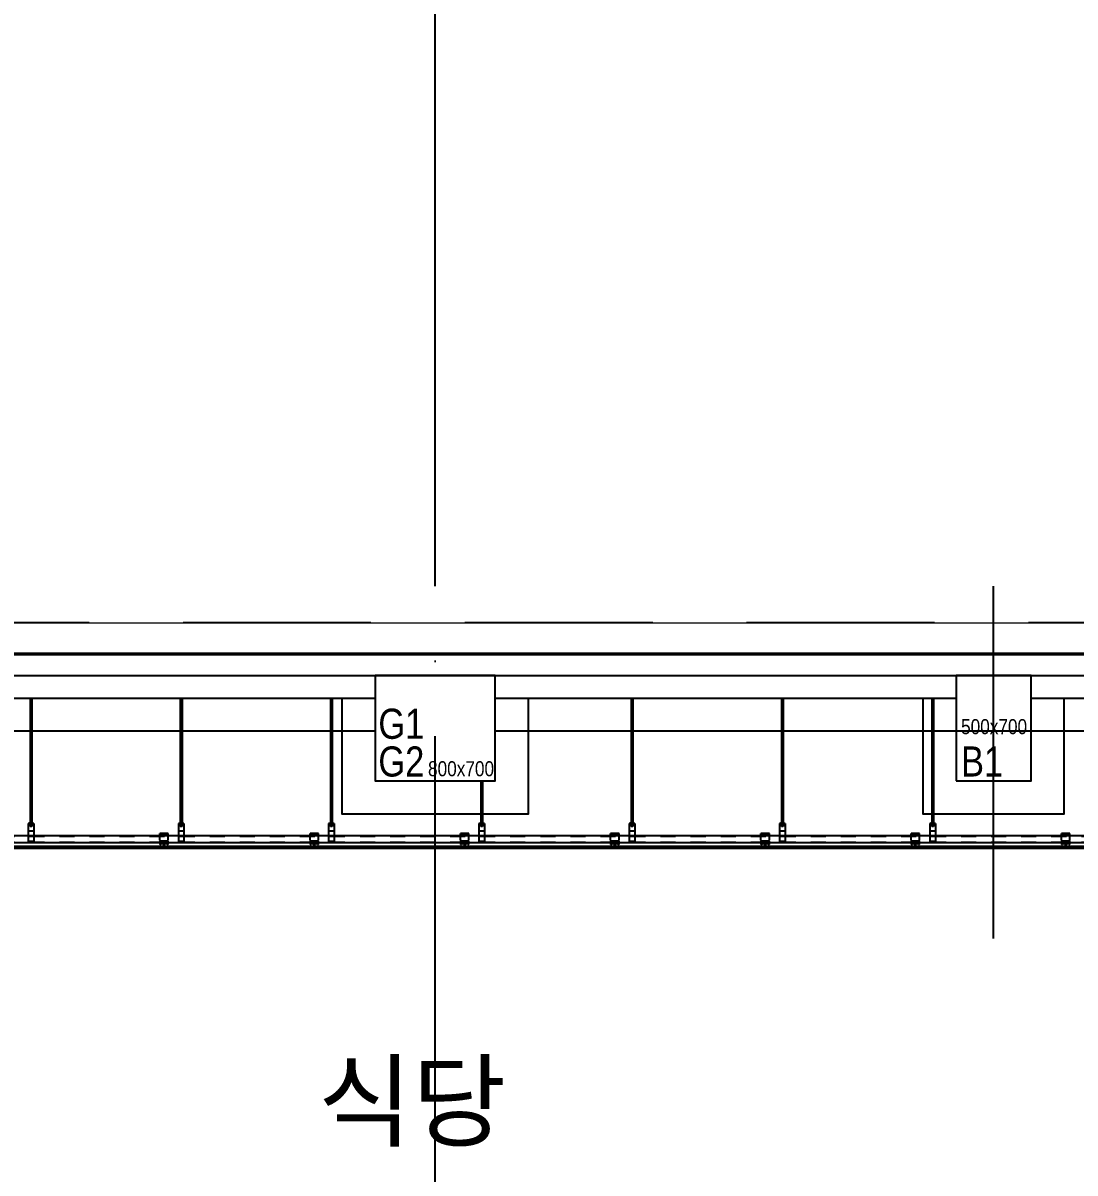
# Model space of a CAD drawing. Header units: millimetres. Extents: x 4754612 to 5801174, y 2368242 to 2777223.
# Drawn here: x 4913973 to 4920973, y 2462084 to 2469736 of the extents above; entities that cross this region are included whole.
import ezdxf
from ezdxf.enums import TextEntityAlignment as Align

# ---------------------------------------------------------------- set-up
doc = ezdxf.new("R2010")
doc.units = ezdxf.units.MM
doc.header["$LTSCALE"] = 1000
for name, pattern in [('03 단지-0902$0$HIDDEN', [0.375, 0.25, -0.125]), ('CEN', [6.2, 6, -0.1, 0, -0.1]), ('HIDDEN', [2, 1, -1])]:
    doc.linetypes.add(name, pattern=pattern)
doc.layers.get('DEFPOINTS').update_dxf_attribs({"color": 151})
for name, color, linetype in [('8', 8, 'Continuous'), ('A-중심선', 10, 'CEN'), ('CON', 2, 'Continuous'), ('ELE-2', 4, 'Continuous'), ('FIN', 40, 'Continuous'), ('INS', 251, 'Continuous')]:
    doc.layers.add(name, color=color, linetype=linetype)
doc.layers.add('Guide-line', color=151, linetype='Continuous', plot=False)
doc.layers.add('t 기둥입면선', color=253, linetype='Continuous', lineweight=9)
doc.styles.add('A.NARROW', font='ARIALN.TTF')
doc.styles.add('돋움', font='')
doc.styles.get('돋움').set_extended_font_data('Dotum')

# ---------------------------------------------------------------- blocks, each defined once
blk = doc.blocks.new('A$C40F063BF')
at = {"layer": 'CON'}
blk.add_lwpolyline([(-250, -700), (250, -700), (250, 0), (-250, 0)], close=True, dxfattribs=at)
at = {"layer": 'DEFPOINTS', "style": 'A.NARROW'}
for s, height, p in [('500x700', 100, (-216.7, -339.9, 0)), ('B1', 200, (-216.7, -571.6, 0))]:
    blk.add_text(s, height=height, dxfattribs=at).set_placement(p, align=Align.MIDDLE_LEFT)
blk = doc.blocks.new('A$C169C7E02')
at = {"layer": 'CON'}
blk.add_lwpolyline([(0, 0), (0, -700), (800, -700), (800, -400), (800, -400), (800, 0)], close=True, dxfattribs=at)
at = {"layer": 'DEFPOINTS', "style": 'A.NARROW'}
for s, height, p in [('G1', 200, (22.1, -320.6, 0)), ('G2', 200, (22.1, -571.6, 0)), ('800x700', 100, (352.5, -619.7, 0))]:
    blk.add_text(s, height=height, dxfattribs=at).set_placement(p, align=Align.MIDDLE_LEFT)

msp = doc.modelspace()

# ---------------------------------------------------------------- linework, layer by layer
at = {"layer": '8'}
for p, q in [((4914020.025, 2465243.44), (4914020.025, 2464414.69)), ((4914031.275, 2465243.44), (4914031.275, 2464414.69)), ((4915020.025, 2465243.44), (4915020.025, 2464414.69)), ((4915031.275, 2465243.44), (4915031.275, 2464414.69)), ((4916020.025, 2465243.44), (4916020.025, 2464414.69)), ((4916031.275, 2465243.44), (4916031.275, 2464414.69)), ((4918020.025, 2465243.44), (4918020.025, 2464414.69)), ((4918031.275, 2465243.44), (4918031.275, 2464414.69)), ((4919020.025, 2465243.44), (4919020.025, 2464414.69)), ((4919031.275, 2465243.44), (4919031.275, 2464414.69)), ((4920020.025, 2465243.44), (4920020.025, 2464414.69)), ((4920031.275, 2465243.44), (4920031.275, 2464414.69)), ((4917020.025, 2464693.44), (4917020.025, 2464414.69)), ((4917031.275, 2464693.44), (4917031.275, 2464414.69)), ((4914031.275, 2464417.19), (4914020.025, 2464417.19)), ((4915031.275, 2464417.19), (4915020.025, 2464417.19)), ((4916031.275, 2464417.19), (4916020.025, 2464417.19)), ((4917031.275, 2464417.19), (4917020.025, 2464417.19)), ((4918031.275, 2464417.19), (4918020.025, 2464417.19)), ((4919031.275, 2464417.19), (4919020.025, 2464417.19)), ((4920031.275, 2464417.19), (4920020.025, 2464417.19)), ((4914006.9, 2464408.44), (4914006.9, 2464289.69)), ((4914044.4, 2464408.44), (4914006.9, 2464408.44)), ((4914044.4, 2464404.69), (4914006.9, 2464404.69)), ((4914044.4, 2464358.44), (4914006.9, 2464358.44)), ((4914036.9, 2464412.19), (4914014.4, 2464412.19)), ((4914014.4, 2464412.19), (4914014.4, 2464408.44)), ((4914014.4, 2464404.69), (4914014.4, 2464400.94)), ((4914036.9, 2464400.94), (4914014.4, 2464400.94)), ((4914018.15, 2464412.19), (4914018.15, 2464408.44)), ((4914018.15, 2464404.69), (4914018.15, 2464400.94)), ((4914031.275, 2464414.69), (4914020.025, 2464414.69)), ((4914020.025, 2464400.94), (4914020.025, 2464389.69)), ((4914031.275, 2464399.69), (4914020.025, 2464399.69)), ((4914031.275, 2464397.19), (4914020.025, 2464397.19)), ((4914031.275, 2464394.69), (4914020.025, 2464394.69)), ((4914031.275, 2464392.19), (4914020.025, 2464392.19)), ((4914031.275, 2464392.19), (4914020.025, 2464392.19)), ((4914031.275, 2464389.69), (4914020.025, 2464389.69)), ((4914031.275, 2464400.94), (4914031.275, 2464389.69)), ((4914033.15, 2464412.19), (4914033.15, 2464408.44)), ((4914033.15, 2464404.69), (4914033.15, 2464400.94)), ((4914036.9, 2464412.19), (4914036.9, 2464408.44)), ((4914036.9, 2464404.69), (4914036.9, 2464400.94)), ((4914044.4, 2464408.44), (4914044.4, 2464289.69)), ((4914939.651, 2464342.19), (4914883.401, 2464342.19)), ((4914883.401, 2464298.44), (4914883.401, 2464342.19)), ((4914939.651, 2464339.69), (4914883.401, 2464339.69)), ((4914892.151, 2464336.858), (4914892.151, 2464342.19)), ((4914907.151, 2464336.858), (4914907.151, 2464342.19)), ((4914915.901, 2464336.858), (4914915.901, 2464342.19)), ((4914930.901, 2464336.858), (4914930.901, 2464342.19)), ((4914939.651, 2464298.44), (4914939.651, 2464342.19)), ((4915006.9, 2464408.44), (4915006.9, 2464289.69)), ((4915044.4, 2464408.44), (4915006.9, 2464408.44)), ((4915044.4, 2464404.69), (4915006.9, 2464404.69)), ((4915044.4, 2464358.44), (4915006.9, 2464358.44)), ((4915036.9, 2464412.19), (4915014.4, 2464412.19)), ((4915014.4, 2464412.19), (4915014.4, 2464408.44)), ((4915014.4, 2464404.69), (4915014.4, 2464400.94)), ((4915036.9, 2464400.94), (4915014.4, 2464400.94)), ((4915018.15, 2464412.19), (4915018.15, 2464408.44)), ((4915018.15, 2464404.69), (4915018.15, 2464400.94)), ((4915031.275, 2464414.69), (4915020.025, 2464414.69)), ((4915020.025, 2464400.94), (4915020.025, 2464389.69)), ((4915031.275, 2464399.69), (4915020.025, 2464399.69)), ((4915031.275, 2464397.19), (4915020.025, 2464397.19)), ((4915031.275, 2464394.69), (4915020.025, 2464394.69)), ((4915031.275, 2464392.19), (4915020.025, 2464392.19)), ((4915031.275, 2464392.19), (4915020.025, 2464392.19)), ((4915031.275, 2464389.69), (4915020.025, 2464389.69)), ((4915031.275, 2464400.94), (4915031.275, 2464389.69)), ((4915033.15, 2464412.19), (4915033.15, 2464408.44)), ((4915033.15, 2464404.69), (4915033.15, 2464400.94)), ((4915036.9, 2464412.19), (4915036.9, 2464408.44)), ((4915036.9, 2464404.69), (4915036.9, 2464400.94)), ((4915044.4, 2464408.44), (4915044.4, 2464289.69)), ((4915939.651, 2464342.19), (4915883.401, 2464342.19)), ((4915883.401, 2464298.44), (4915883.401, 2464342.19)), ((4915939.651, 2464339.69), (4915883.401, 2464339.69)), ((4915892.151, 2464336.858), (4915892.151, 2464342.19)), ((4915907.151, 2464336.858), (4915907.151, 2464342.19)), ((4915915.901, 2464336.858), (4915915.901, 2464342.19)), ((4915930.901, 2464336.858), (4915930.901, 2464342.19)), ((4915939.651, 2464298.44), (4915939.651, 2464342.19)), ((4916006.9, 2464408.44), (4916006.9, 2464289.69)), ((4916044.4, 2464408.44), (4916006.9, 2464408.44)), ((4916044.4, 2464404.69), (4916006.9, 2464404.69)), ((4916044.4, 2464358.44), (4916006.9, 2464358.44)), ((4916036.9, 2464412.19), (4916014.4, 2464412.19)), ((4916014.4, 2464412.19), (4916014.4, 2464408.44)), ((4916014.4, 2464404.69), (4916014.4, 2464400.94)), ((4916036.9, 2464400.94), (4916014.4, 2464400.94)), ((4916018.15, 2464412.19), (4916018.15, 2464408.44)), ((4916018.15, 2464404.69), (4916018.15, 2464400.94)), ((4916031.275, 2464414.69), (4916020.025, 2464414.69)), ((4916020.025, 2464400.94), (4916020.025, 2464389.69)), ((4916031.275, 2464399.69), (4916020.025, 2464399.69)), ((4916031.275, 2464397.19), (4916020.025, 2464397.19)), ((4916031.275, 2464394.69), (4916020.025, 2464394.69)), ((4916031.275, 2464392.19), (4916020.025, 2464392.19)), ((4916031.275, 2464392.19), (4916020.025, 2464392.19)), ((4916031.275, 2464389.69), (4916020.025, 2464389.69)), ((4916031.275, 2464400.94), (4916031.275, 2464389.69)), ((4916033.15, 2464412.19), (4916033.15, 2464408.44)), ((4916033.15, 2464404.69), (4916033.15, 2464400.94)), ((4916036.9, 2464412.19), (4916036.9, 2464408.44)), ((4916036.9, 2464404.69), (4916036.9, 2464400.94)), ((4916044.4, 2464408.44), (4916044.4, 2464289.69)), ((4916939.651, 2464342.19), (4916883.401, 2464342.19)), ((4916883.401, 2464298.44), (4916883.401, 2464342.19)), ((4916939.651, 2464339.69), (4916883.401, 2464339.69)), ((4916892.151, 2464336.858), (4916892.151, 2464342.19)), ((4916907.151, 2464336.858), (4916907.151, 2464342.19)), ((4916915.901, 2464336.858), (4916915.901, 2464342.19)), ((4916930.901, 2464336.858), (4916930.901, 2464342.19)), ((4916939.651, 2464298.44), (4916939.651, 2464342.19)), ((4917006.9, 2464408.44), (4917006.9, 2464289.69)), ((4917044.4, 2464408.44), (4917006.9, 2464408.44)), ((4917044.4, 2464404.69), (4917006.9, 2464404.69)), ((4917044.4, 2464358.44), (4917006.9, 2464358.44)), ((4917036.9, 2464412.19), (4917014.4, 2464412.19)), ((4917014.4, 2464412.19), (4917014.4, 2464408.44)), ((4917014.4, 2464404.69), (4917014.4, 2464400.94)), ((4917036.9, 2464400.94), (4917014.4, 2464400.94)), ((4917018.15, 2464412.19), (4917018.15, 2464408.44)), ((4917018.15, 2464404.69), (4917018.15, 2464400.94)), ((4917031.275, 2464414.69), (4917020.025, 2464414.69)), ((4917020.025, 2464400.94), (4917020.025, 2464389.69)), ((4917031.275, 2464399.69), (4917020.025, 2464399.69)), ((4917031.275, 2464397.19), (4917020.025, 2464397.19)), ((4917031.275, 2464394.69), (4917020.025, 2464394.69)), ((4917031.275, 2464392.19), (4917020.025, 2464392.19)), ((4917031.275, 2464392.19), (4917020.025, 2464392.19)), ((4917031.275, 2464389.69), (4917020.025, 2464389.69)), ((4917031.275, 2464400.94), (4917031.275, 2464389.69)), ((4917033.15, 2464412.19), (4917033.15, 2464408.44)), ((4917033.15, 2464404.69), (4917033.15, 2464400.94)), ((4917036.9, 2464412.19), (4917036.9, 2464408.44)), ((4917036.9, 2464404.69), (4917036.9, 2464400.94)), ((4917044.4, 2464408.44), (4917044.4, 2464289.69)), ((4917939.651, 2464342.19), (4917883.401, 2464342.19)), ((4917883.401, 2464298.44), (4917883.401, 2464342.19)), ((4917939.651, 2464339.69), (4917883.401, 2464339.69)), ((4917892.151, 2464336.858), (4917892.151, 2464342.19)), ((4917907.151, 2464336.858), (4917907.151, 2464342.19)), ((4917915.901, 2464336.858), (4917915.901, 2464342.19)), ((4917930.901, 2464336.858), (4917930.901, 2464342.19)), ((4917939.651, 2464298.44), (4917939.651, 2464342.19)), ((4918006.9, 2464408.44), (4918006.9, 2464289.69)), ((4918044.4, 2464408.44), (4918006.9, 2464408.44)), ((4918044.4, 2464404.69), (4918006.9, 2464404.69)), ((4918044.4, 2464358.44), (4918006.9, 2464358.44)), ((4918036.9, 2464412.19), (4918014.4, 2464412.19)), ((4918014.4, 2464412.19), (4918014.4, 2464408.44)), ((4918014.4, 2464404.69), (4918014.4, 2464400.94)), ((4918036.9, 2464400.94), (4918014.4, 2464400.94)), ((4918018.15, 2464412.19), (4918018.15, 2464408.44)), ((4918018.15, 2464404.69), (4918018.15, 2464400.94)), ((4918031.275, 2464414.69), (4918020.025, 2464414.69)), ((4918020.025, 2464400.94), (4918020.025, 2464389.69)), ((4918031.275, 2464399.69), (4918020.025, 2464399.69)), ((4918031.275, 2464397.19), (4918020.025, 2464397.19)), ((4918031.275, 2464394.69), (4918020.025, 2464394.69)), ((4918031.275, 2464392.19), (4918020.025, 2464392.19)), ((4918031.275, 2464392.19), (4918020.025, 2464392.19)), ((4918031.275, 2464389.69), (4918020.025, 2464389.69)), ((4918031.275, 2464400.94), (4918031.275, 2464389.69)), ((4918033.15, 2464412.19), (4918033.15, 2464408.44)), ((4918033.15, 2464404.69), (4918033.15, 2464400.94)), ((4918036.9, 2464412.19), (4918036.9, 2464408.44)), ((4918036.9, 2464404.69), (4918036.9, 2464400.94)), ((4918044.4, 2464408.44), (4918044.4, 2464289.69)), ((4918939.651, 2464342.19), (4918883.401, 2464342.19)), ((4918883.401, 2464298.44), (4918883.401, 2464342.19)), ((4918939.651, 2464339.69), (4918883.401, 2464339.69)), ((4918892.151, 2464336.858), (4918892.151, 2464342.19)), ((4918907.151, 2464336.858), (4918907.151, 2464342.19)), ((4918915.901, 2464336.858), (4918915.901, 2464342.19)), ((4918930.901, 2464336.858), (4918930.901, 2464342.19)), ((4918939.651, 2464298.44), (4918939.651, 2464342.19)), ((4919006.9, 2464408.44), (4919006.9, 2464289.69)), ((4919044.4, 2464408.44), (4919006.9, 2464408.44)), ((4919044.4, 2464404.69), (4919006.9, 2464404.69)), ((4919044.4, 2464358.44), (4919006.9, 2464358.44)), ((4919036.9, 2464412.19), (4919014.4, 2464412.19)), ((4919014.4, 2464412.19), (4919014.4, 2464408.44)), ((4919014.4, 2464404.69), (4919014.4, 2464400.94)), ((4919036.9, 2464400.94), (4919014.4, 2464400.94)), ((4919018.15, 2464412.19), (4919018.15, 2464408.44)), ((4919018.15, 2464404.69), (4919018.15, 2464400.94)), ((4919031.275, 2464414.69), (4919020.025, 2464414.69)), ((4919020.025, 2464400.94), (4919020.025, 2464389.69)), ((4919031.275, 2464399.69), (4919020.025, 2464399.69)), ((4919031.275, 2464397.19), (4919020.025, 2464397.19)), ((4919031.275, 2464394.69), (4919020.025, 2464394.69)), ((4919031.275, 2464392.19), (4919020.025, 2464392.19)), ((4919031.275, 2464392.19), (4919020.025, 2464392.19)), ((4919031.275, 2464389.69), (4919020.025, 2464389.69)), ((4919031.275, 2464400.94), (4919031.275, 2464389.69)), ((4919033.15, 2464412.19), (4919033.15, 2464408.44)), ((4919033.15, 2464404.69), (4919033.15, 2464400.94)), ((4919036.9, 2464412.19), (4919036.9, 2464408.44)), ((4919036.9, 2464404.69), (4919036.9, 2464400.94)), ((4919044.4, 2464408.44), (4919044.4, 2464289.69)), ((4919939.651, 2464342.19), (4919883.401, 2464342.19)), ((4919883.401, 2464298.44), (4919883.401, 2464342.19)), ((4919939.651, 2464339.69), (4919883.401, 2464339.69)), ((4919892.151, 2464336.858), (4919892.151, 2464342.19)), ((4919907.151, 2464336.858), (4919907.151, 2464342.19)), ((4919915.901, 2464336.858), (4919915.901, 2464342.19)), ((4919930.901, 2464336.858), (4919930.901, 2464342.19)), ((4919939.651, 2464298.44), (4919939.651, 2464342.19)), ((4920006.9, 2464408.44), (4920006.9, 2464289.69)), ((4920044.4, 2464408.44), (4920006.9, 2464408.44)), ((4920044.4, 2464404.69), (4920006.9, 2464404.69)), ((4920044.4, 2464358.44), (4920006.9, 2464358.44)), ((4920036.9, 2464412.19), (4920014.4, 2464412.19)), ((4920014.4, 2464412.19), (4920014.4, 2464408.44)), ((4920014.4, 2464404.69), (4920014.4, 2464400.94)), ((4920036.9, 2464400.94), (4920014.4, 2464400.94)), ((4920018.15, 2464412.19), (4920018.15, 2464408.44)), ((4920018.15, 2464404.69), (4920018.15, 2464400.94)), ((4920031.275, 2464414.69), (4920020.025, 2464414.69)), ((4920020.025, 2464400.94), (4920020.025, 2464389.69)), ((4920031.275, 2464399.69), (4920020.025, 2464399.69)), ((4920031.275, 2464397.19), (4920020.025, 2464397.19)), ((4920031.275, 2464394.69), (4920020.025, 2464394.69)), ((4920031.275, 2464392.19), (4920020.025, 2464392.19)), ((4920031.275, 2464392.19), (4920020.025, 2464392.19)), ((4920031.275, 2464389.69), (4920020.025, 2464389.69)), ((4920031.275, 2464400.94), (4920031.275, 2464389.69)), ((4920033.15, 2464412.19), (4920033.15, 2464408.44)), ((4920033.15, 2464404.69), (4920033.15, 2464400.94)), ((4920036.9, 2464412.19), (4920036.9, 2464408.44)), ((4920036.9, 2464404.69), (4920036.9, 2464400.94)), ((4920044.4, 2464408.44), (4920044.4, 2464289.69)), ((4920939.651, 2464342.19), (4920883.401, 2464342.19)), ((4920883.401, 2464298.44), (4920883.401, 2464342.19)), ((4920939.651, 2464339.69), (4920883.401, 2464339.69)), ((4920892.151, 2464336.858), (4920892.151, 2464342.19)), ((4920907.151, 2464336.858), (4920907.151, 2464342.19)), ((4920915.901, 2464336.858), (4920915.901, 2464342.19)), ((4920930.901, 2464336.858), (4920930.901, 2464342.19)), ((4920939.651, 2464298.44), (4920939.651, 2464342.19)), ((4914044.4, 2464289.69), (4914006.9, 2464289.69)), ((4914887.013, 2464330.94), (4914883.401, 2464330.94)), ((4914889.651, 2464292.19), (4914883.401, 2464298.44)), ((4914883.401, 2464292.19), (4914883.401, 2464268.44)), ((4914889.651, 2464292.19), (4914883.401, 2464292.19)), ((4914883.401, 2464268.44), (4914890.901, 2464268.44)), ((4914885.901, 2464289.69), (4914885.901, 2464270.94)), ((4914889.651, 2464289.69), (4914885.901, 2464289.69)), ((4914937.151, 2464282.19), (4914885.901, 2464282.19)), ((4914885.901, 2464270.94), (4914888.766, 2464270.94)), ((4914892.151, 2464330.94), (4914888.373, 2464330.94)), ((4914933.401, 2464292.19), (4914889.651, 2464292.19)), ((4914889.651, 2464289.69), (4914889.651, 2464292.19)), ((4914892.151, 2464330.94), (4914892.151, 2464335.158)), ((4914903.401, 2464268.44), (4914919.651, 2464268.44)), ((4914905.537, 2464270.94), (4914917.516, 2464270.94)), ((4914907.151, 2464330.94), (4914907.151, 2464335.158)), ((4914911.16, 2464330.94), (4914907.151, 2464330.94)), ((4914915.901, 2464330.94), (4914912.86, 2464330.94)), ((4914915.901, 2464330.94), (4914915.901, 2464335.158)), ((4914930.901, 2464330.94), (4914930.901, 2464335.158)), ((4914933.946, 2464330.94), (4914930.901, 2464330.94)), ((4914932.151, 2464268.44), (4914939.651, 2464268.44)), ((4914933.401, 2464292.19), (4914939.651, 2464298.44)), ((4914933.401, 2464289.69), (4914933.401, 2464292.19)), ((4914939.651, 2464292.19), (4914933.401, 2464292.19)), ((4914937.151, 2464289.69), (4914933.401, 2464289.69)), ((4914934.287, 2464270.94), (4914937.151, 2464270.94)), ((4914939.651, 2464330.94), (4914935.987, 2464330.94)), ((4914937.151, 2464270.94), (4914937.151, 2464289.69)), ((4914939.651, 2464268.44), (4914939.651, 2464292.19)), ((4915044.4, 2464289.69), (4915006.9, 2464289.69)), ((4915887.013, 2464330.94), (4915883.401, 2464330.94)), ((4915889.651, 2464292.19), (4915883.401, 2464298.44)), ((4915883.401, 2464292.19), (4915883.401, 2464268.44)), ((4915889.651, 2464292.19), (4915883.401, 2464292.19)), ((4915883.401, 2464268.44), (4915890.901, 2464268.44)), ((4915885.901, 2464289.69), (4915885.901, 2464270.94)), ((4915889.651, 2464289.69), (4915885.901, 2464289.69)), ((4915937.151, 2464282.19), (4915885.901, 2464282.19)), ((4915885.901, 2464270.94), (4915888.766, 2464270.94)), ((4915892.151, 2464330.94), (4915888.373, 2464330.94)), ((4915933.401, 2464292.19), (4915889.651, 2464292.19)), ((4915889.651, 2464289.69), (4915889.651, 2464292.19)), ((4915892.151, 2464330.94), (4915892.151, 2464335.158)), ((4915903.401, 2464268.44), (4915919.651, 2464268.44)), ((4915905.537, 2464270.94), (4915917.516, 2464270.94)), ((4915907.151, 2464330.94), (4915907.151, 2464335.158)), ((4915911.16, 2464330.94), (4915907.151, 2464330.94)), ((4915915.901, 2464330.94), (4915912.86, 2464330.94)), ((4915915.901, 2464330.94), (4915915.901, 2464335.158)), ((4915930.901, 2464330.94), (4915930.901, 2464335.158)), ((4915933.946, 2464330.94), (4915930.901, 2464330.94)), ((4915932.151, 2464268.44), (4915939.651, 2464268.44)), ((4915933.401, 2464292.19), (4915939.651, 2464298.44)), ((4915933.401, 2464289.69), (4915933.401, 2464292.19)), ((4915939.651, 2464292.19), (4915933.401, 2464292.19)), ((4915937.151, 2464289.69), (4915933.401, 2464289.69)), ((4915934.287, 2464270.94), (4915937.151, 2464270.94)), ((4915939.651, 2464330.94), (4915935.987, 2464330.94)), ((4915937.151, 2464270.94), (4915937.151, 2464289.69)), ((4915939.651, 2464268.44), (4915939.651, 2464292.19)), ((4916044.4, 2464289.69), (4916006.9, 2464289.69)), ((4916887.013, 2464330.94), (4916883.401, 2464330.94)), ((4916889.651, 2464292.19), (4916883.401, 2464298.44)), ((4916883.401, 2464292.19), (4916883.401, 2464268.44)), ((4916889.651, 2464292.19), (4916883.401, 2464292.19)), ((4916883.401, 2464268.44), (4916890.901, 2464268.44)), ((4916885.901, 2464289.69), (4916885.901, 2464270.94)), ((4916889.651, 2464289.69), (4916885.901, 2464289.69)), ((4916937.151, 2464282.19), (4916885.901, 2464282.19)), ((4916885.901, 2464270.94), (4916888.766, 2464270.94)), ((4916892.151, 2464330.94), (4916888.373, 2464330.94)), ((4916933.401, 2464292.19), (4916889.651, 2464292.19)), ((4916889.651, 2464289.69), (4916889.651, 2464292.19)), ((4916892.151, 2464330.94), (4916892.151, 2464335.158)), ((4916903.401, 2464268.44), (4916919.651, 2464268.44)), ((4916905.537, 2464270.94), (4916917.516, 2464270.94)), ((4916907.151, 2464330.94), (4916907.151, 2464335.158)), ((4916911.16, 2464330.94), (4916907.151, 2464330.94)), ((4916915.901, 2464330.94), (4916912.86, 2464330.94)), ((4916915.901, 2464330.94), (4916915.901, 2464335.158)), ((4916930.901, 2464330.94), (4916930.901, 2464335.158)), ((4916933.946, 2464330.94), (4916930.901, 2464330.94)), ((4916932.151, 2464268.44), (4916939.651, 2464268.44)), ((4916933.401, 2464292.19), (4916939.651, 2464298.44)), ((4916933.401, 2464289.69), (4916933.401, 2464292.19)), ((4916939.651, 2464292.19), (4916933.401, 2464292.19)), ((4916937.151, 2464289.69), (4916933.401, 2464289.69)), ((4916934.287, 2464270.94), (4916937.151, 2464270.94)), ((4916939.651, 2464330.94), (4916935.987, 2464330.94)), ((4916937.151, 2464270.94), (4916937.151, 2464289.69)), ((4916939.651, 2464268.44), (4916939.651, 2464292.19)), ((4917044.4, 2464289.69), (4917006.9, 2464289.69)), ((4917887.013, 2464330.94), (4917883.401, 2464330.94)), ((4917889.651, 2464292.19), (4917883.401, 2464298.44)), ((4917883.401, 2464292.19), (4917883.401, 2464268.44)), ((4917889.651, 2464292.19), (4917883.401, 2464292.19)), ((4917883.401, 2464268.44), (4917890.901, 2464268.44)), ((4917885.901, 2464289.69), (4917885.901, 2464270.94)), ((4917889.651, 2464289.69), (4917885.901, 2464289.69)), ((4917937.151, 2464282.19), (4917885.901, 2464282.19)), ((4917885.901, 2464270.94), (4917888.766, 2464270.94)), ((4917892.151, 2464330.94), (4917888.373, 2464330.94)), ((4917933.401, 2464292.19), (4917889.651, 2464292.19)), ((4917889.651, 2464289.69), (4917889.651, 2464292.19)), ((4917892.151, 2464330.94), (4917892.151, 2464335.158)), ((4917903.401, 2464268.44), (4917919.651, 2464268.44)), ((4917905.537, 2464270.94), (4917917.516, 2464270.94)), ((4917907.151, 2464330.94), (4917907.151, 2464335.158)), ((4917911.16, 2464330.94), (4917907.151, 2464330.94)), ((4917915.901, 2464330.94), (4917912.86, 2464330.94)), ((4917915.901, 2464330.94), (4917915.901, 2464335.158)), ((4917930.901, 2464330.94), (4917930.901, 2464335.158)), ((4917933.946, 2464330.94), (4917930.901, 2464330.94)), ((4917932.151, 2464268.44), (4917939.651, 2464268.44)), ((4917933.401, 2464292.19), (4917939.651, 2464298.44)), ((4917933.401, 2464289.69), (4917933.401, 2464292.19)), ((4917939.651, 2464292.19), (4917933.401, 2464292.19)), ((4917937.151, 2464289.69), (4917933.401, 2464289.69)), ((4917934.287, 2464270.94), (4917937.151, 2464270.94)), ((4917939.651, 2464330.94), (4917935.987, 2464330.94)), ((4917937.151, 2464270.94), (4917937.151, 2464289.69)), ((4917939.651, 2464268.44), (4917939.651, 2464292.19)), ((4918044.4, 2464289.69), (4918006.9, 2464289.69)), ((4918887.013, 2464330.94), (4918883.401, 2464330.94)), ((4918889.651, 2464292.19), (4918883.401, 2464298.44)), ((4918883.401, 2464292.19), (4918883.401, 2464268.44)), ((4918889.651, 2464292.19), (4918883.401, 2464292.19)), ((4918883.401, 2464268.44), (4918890.901, 2464268.44)), ((4918885.901, 2464289.69), (4918885.901, 2464270.94)), ((4918889.651, 2464289.69), (4918885.901, 2464289.69)), ((4918937.151, 2464282.19), (4918885.901, 2464282.19)), ((4918885.901, 2464270.94), (4918888.766, 2464270.94)), ((4918892.151, 2464330.94), (4918888.373, 2464330.94)), ((4918933.401, 2464292.19), (4918889.651, 2464292.19)), ((4918889.651, 2464289.69), (4918889.651, 2464292.19)), ((4918892.151, 2464330.94), (4918892.151, 2464335.158)), ((4918903.401, 2464268.44), (4918919.651, 2464268.44)), ((4918905.537, 2464270.94), (4918917.516, 2464270.94)), ((4918907.151, 2464330.94), (4918907.151, 2464335.158)), ((4918911.16, 2464330.94), (4918907.151, 2464330.94)), ((4918915.901, 2464330.94), (4918912.86, 2464330.94)), ((4918915.901, 2464330.94), (4918915.901, 2464335.158)), ((4918930.901, 2464330.94), (4918930.901, 2464335.158)), ((4918933.946, 2464330.94), (4918930.901, 2464330.94)), ((4918932.151, 2464268.44), (4918939.651, 2464268.44)), ((4918933.401, 2464292.19), (4918939.651, 2464298.44)), ((4918933.401, 2464289.69), (4918933.401, 2464292.19)), ((4918939.651, 2464292.19), (4918933.401, 2464292.19)), ((4918937.151, 2464289.69), (4918933.401, 2464289.69)), ((4918934.287, 2464270.94), (4918937.151, 2464270.94)), ((4918939.651, 2464330.94), (4918935.987, 2464330.94)), ((4918937.151, 2464270.94), (4918937.151, 2464289.69)), ((4918939.651, 2464268.44), (4918939.651, 2464292.19)), ((4919044.4, 2464289.69), (4919006.9, 2464289.69)), ((4919887.013, 2464330.94), (4919883.401, 2464330.94)), ((4919889.651, 2464292.19), (4919883.401, 2464298.44)), ((4919883.401, 2464292.19), (4919883.401, 2464268.44)), ((4919889.651, 2464292.19), (4919883.401, 2464292.19)), ((4919883.401, 2464268.44), (4919890.901, 2464268.44)), ((4919885.901, 2464289.69), (4919885.901, 2464270.94)), ((4919889.651, 2464289.69), (4919885.901, 2464289.69)), ((4919937.151, 2464282.19), (4919885.901, 2464282.19)), ((4919885.901, 2464270.94), (4919888.766, 2464270.94)), ((4919892.151, 2464330.94), (4919888.373, 2464330.94)), ((4919933.401, 2464292.19), (4919889.651, 2464292.19)), ((4919889.651, 2464289.69), (4919889.651, 2464292.19)), ((4919892.151, 2464330.94), (4919892.151, 2464335.158)), ((4919903.401, 2464268.44), (4919919.651, 2464268.44)), ((4919905.537, 2464270.94), (4919917.516, 2464270.94)), ((4919907.151, 2464330.94), (4919907.151, 2464335.158)), ((4919911.16, 2464330.94), (4919907.151, 2464330.94)), ((4919915.901, 2464330.94), (4919912.86, 2464330.94)), ((4919915.901, 2464330.94), (4919915.901, 2464335.158)), ((4919930.901, 2464330.94), (4919930.901, 2464335.158)), ((4919933.946, 2464330.94), (4919930.901, 2464330.94)), ((4919932.151, 2464268.44), (4919939.651, 2464268.44)), ((4919933.401, 2464292.19), (4919939.651, 2464298.44)), ((4919933.401, 2464289.69), (4919933.401, 2464292.19)), ((4919939.651, 2464292.19), (4919933.401, 2464292.19)), ((4919937.151, 2464289.69), (4919933.401, 2464289.69)), ((4919934.287, 2464270.94), (4919937.151, 2464270.94)), ((4919939.651, 2464330.94), (4919935.987, 2464330.94)), ((4919937.151, 2464270.94), (4919937.151, 2464289.69)), ((4919939.651, 2464268.44), (4919939.651, 2464292.19)), ((4920044.4, 2464289.69), (4920006.9, 2464289.69)), ((4920887.013, 2464330.94), (4920883.401, 2464330.94)), ((4920889.651, 2464292.19), (4920883.401, 2464298.44)), ((4920883.401, 2464292.19), (4920883.401, 2464268.44)), ((4920889.651, 2464292.19), (4920883.401, 2464292.19)), ((4920883.401, 2464268.44), (4920890.901, 2464268.44)), ((4920885.901, 2464289.69), (4920885.901, 2464270.94)), ((4920889.651, 2464289.69), (4920885.901, 2464289.69)), ((4920937.151, 2464282.19), (4920885.901, 2464282.19)), ((4920885.901, 2464270.94), (4920888.766, 2464270.94)), ((4920892.151, 2464330.94), (4920888.373, 2464330.94)), ((4920933.401, 2464292.19), (4920889.651, 2464292.19)), ((4920889.651, 2464289.69), (4920889.651, 2464292.19)), ((4920892.151, 2464330.94), (4920892.151, 2464335.158)), ((4920903.401, 2464268.44), (4920919.651, 2464268.44)), ((4920905.537, 2464270.94), (4920917.516, 2464270.94)), ((4920907.151, 2464330.94), (4920907.151, 2464335.158)), ((4920911.16, 2464330.94), (4920907.151, 2464330.94)), ((4920915.901, 2464330.94), (4920912.86, 2464330.94)), ((4920915.901, 2464330.94), (4920915.901, 2464335.158)), ((4920930.901, 2464330.94), (4920930.901, 2464335.158)), ((4920933.946, 2464330.94), (4920930.901, 2464330.94)), ((4920932.151, 2464268.44), (4920939.651, 2464268.44)), ((4920933.401, 2464292.19), (4920939.651, 2464298.44)), ((4920933.401, 2464289.69), (4920933.401, 2464292.19)), ((4920939.651, 2464292.19), (4920933.401, 2464292.19)), ((4920937.151, 2464289.69), (4920933.401, 2464289.69)), ((4920934.287, 2464270.94), (4920937.151, 2464270.94)), ((4920939.651, 2464330.94), (4920935.987, 2464330.94)), ((4920937.151, 2464270.94), (4920937.151, 2464289.69)), ((4920939.651, 2464268.44), (4920939.651, 2464292.19))]:
    msp.add_line(p, q, dxfattribs=at)
at = {"layer": '8', "linetype": 'HIDDEN', "ltscale": 0.1}
for p, q in [((4926715.782, 2464323.44), (4906715.782, 2464323.44)), ((4926715.782, 2464283.44), (4906715.782, 2464283.44))]:
    msp.add_line(p, q, dxfattribs=at)
at = {"layer": '8'}
for centre, radius, start, end in [((4914897.151, 2464268.44), 8.75, 16.6015497, 163.3984503), ((4914897.151, 2464268.44), 6.25, 0, 180), ((4914925.901, 2464268.44), 8.75, 16.6015497, 163.3984503), ((4914925.901, 2464268.44), 6.25, 0, 180), ((4915897.151, 2464268.44), 8.75, 16.6015497, 163.3984503), ((4915897.151, 2464268.44), 6.25, 0, 180), ((4915925.901, 2464268.44), 8.75, 16.6015497, 163.3984503), ((4915925.901, 2464268.44), 6.25, 0, 180), ((4916897.151, 2464268.44), 8.75, 16.6015497, 163.3984503), ((4916897.151, 2464268.44), 6.25, 0, 180), ((4916925.901, 2464268.44), 8.75, 16.6015497, 163.3984503), ((4916925.901, 2464268.44), 6.25, 0, 180), ((4917897.151, 2464268.44), 8.75, 16.6015497, 163.3984503), ((4917897.151, 2464268.44), 6.25, 0, 180), ((4917925.901, 2464268.44), 8.75, 16.6015497, 163.3984503), ((4917925.901, 2464268.44), 6.25, 0, 180), ((4918897.151, 2464268.44), 8.75, 16.6015497, 163.3984503), ((4918897.151, 2464268.44), 6.25, 0, 180), ((4918925.901, 2464268.44), 8.75, 16.6015497, 163.3984503), ((4918925.901, 2464268.44), 6.25, 0, 180), ((4919897.151, 2464268.44), 8.75, 16.6015497, 163.3984503), ((4919897.151, 2464268.44), 6.25, 0, 180), ((4919925.901, 2464268.44), 8.75, 16.6015497, 163.3984503), ((4919925.901, 2464268.44), 6.25, 0, 180), ((4920897.151, 2464268.44), 8.75, 16.6015497, 163.3984503), ((4920897.151, 2464268.44), 6.25, 0, 180), ((4920925.901, 2464268.44), 8.75, 16.6015497, 163.3984503), ((4920925.901, 2464268.44), 6.25, 0, 180)]:
    msp.add_arc(centre, radius, start, end, dxfattribs=at)
at = {"layer": 'A-중심선', "ltscale": 5}
for p, q in [((4916715.782, 2403989.231), (4916715.782, 2488921.61)), ((4863973.343, 2465393.44), (5174125.782, 2465393.44))]:
    msp.add_line(p, q, dxfattribs=at)
at = {"layer": 'A-중심선', "color": 4, "linetype": '03 단지-0902$0$HIDDEN', "ltscale": 5}
msp.add_line((5131913.282, 2465743.44), (4863973.343, 2465743.44), dxfattribs=at)
at = {"layer": 'CON'}
for p, q in [((4906115.782, 2465393.44), (4949640.782, 2465393.44)), ((4913247.782, 2465243.44), (4916315.782, 2465243.44)), ((4917115.782, 2465243.44), (4920181.782, 2465243.44)), ((4920681.782, 2465243.44), (4923747.782, 2465243.44))]:
    msp.add_line(p, q, dxfattribs=at)
at = {"layer": 'ELE-2'}
msp.add_line((4905519.924, 2465533.44), (4949640.782, 2465533.44), dxfattribs=at)
at = {"layer": 'FIN'}
msp.add_line((4905524.066, 2465543.44), (4949582.498, 2465543.44), dxfattribs=at)
at = {"layer": 'FIN', "color": 8}
for p, q in [((4926715.782, 2464327.19), (4906715.782, 2464327.19)), ((4926715.782, 2464279.69), (4906715.782, 2464279.69))]:
    msp.add_line(p, q, dxfattribs=at)
at = {"layer": 'FIN', "color": 150}
for p, q in [((4926728.282, 2464255.94), (4906703.282, 2464255.94)), ((4926715.782, 2464243.44), (4906715.782, 2464243.44))]:
    msp.add_line(p, q, dxfattribs=at)
at = {"layer": 'Guide-line'}
msp.add_line((4920431.782, 2463644.395), (4920431.782, 2465988.679), dxfattribs=at)
at = {"layer": 'INS'}
for points in [[(4916095.782, 2465243.44), (4916095.782, 2464473.44), (4917335.782, 2464473.44), (4917335.782, 2465243.44)], [(4919961.782, 2465243.44), (4919961.782, 2464473.44), (4920901.782, 2464473.44), (4920901.782, 2465243.44)], [(4916315.782, 2465023.44), (4906335.782, 2465023.44), (4906335.782, 2464473.44), (4905450.782, 2464473.44)], [(4927315.782, 2465023.44), (4917115.782, 2465023.44)]]:
    msp.add_lwpolyline(points, dxfattribs=at)
at = {"layer": 't 기둥입면선'}
msp.add_line((4905089.463, 2465743.44), (4950042.101, 2465743.44), dxfattribs=at)

# ---------------------------------------------------------------- block references
at = {"layer": 'CON'}
for name, p in [('A$C169C7E02', (4916315.782, 2465393.44)), ('A$C40F063BF', (4920431.782, 2465393.44))]:
    msp.add_blockref(name, p, dxfattribs=at)

# ---------------------------------------------------------------- texts
at = {"layer": 'Guide-line', "style": '돋움'}
msp.add_text('식당', height=500, dxfattribs=at).set_placement((4916562.189, 2462561.916), align=Align.MIDDLE_CENTER)

doc.saveas('drawing.dxf')
